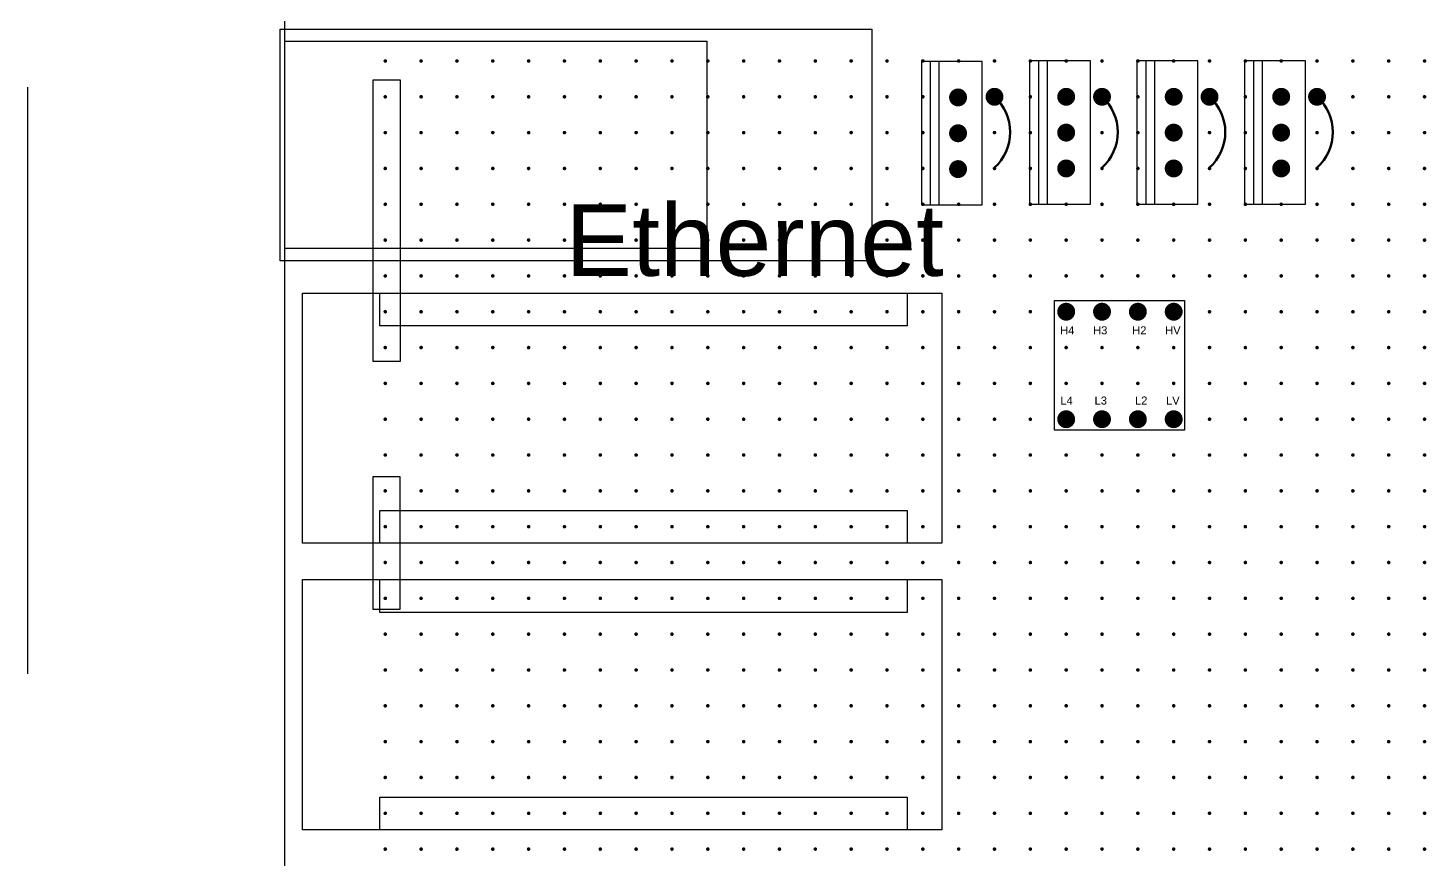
# Model space of a CAD drawing. Header units: inches. Extents: x 11.6 to 54.3, y -6.1 to 10.7.
# Drawn here: x 42.903 to 46.81, y 2.672 to 4.992 of the extents above; entities that cross this region are included whole.
import ezdxf

# ---------------------------------------------------------------- set-up
doc = ezdxf.new("R2010")
doc.units = ezdxf.units.IN
doc.header["$MEASUREMENT"] = 0
for name, color, linetype in [('dots', 7, 'Continuous'), ('IMAGES', 7, 'Continuous'), ('Wiring', 7, 'Continuous')]:
    doc.layers.add(name, color=color, linetype=linetype)
doc.styles.get("Standard").update_dxf_attribs({"font": 'arial.ttf'})
picture_1 = doc.add_image_def('image2.dib', size_in_pixel=(1724, 675))
picture_2 = doc.add_image_def('image14.dib', size_in_pixel=(280, 714))

# ---------------------------------------------------------------- blocks, each defined once
blk = doc.blocks.new('*U3')
at = {"const_width": 0.005}
blk.add_lwpolyline([(-0.0025, 0, 1), (0.0025, 0, 1)], format="xyb", close=True, dxfattribs=at)
blk = doc.blocks.new('*U4')
at = {"layer": 'dots', "color": 0, "linetype": 'ByBlock', "lineweight": -2, "transparency": 16777216}
for p in [(4.4, 2.9), (4.5, 2.9), (4.6, 2.9), (4.7, 2.9), (4.8, 2.9), (4.9, 2.9), (5, 2.9), (5.1, 2.9), (5.2, 2.9), (5.3, 2.9), (5.4, 2.9), (5.5, 2.9), (5.6, 2.9), (5.7, 2.9), (5.8, 2.9), (5.9, 2.9), (6, 2.9), (6.1, 2.9), (6.2, 2.9), (6.3, 2.9), (6.4, 2.9), (6.5, 2.9), (6.6, 2.9), (6.7, 2.9), (6.8, 2.9), (6.9, 2.9), (7, 2.9), (7.1, 2.9), (7.2, 2.9), (7.3, 2.9), (4.4, 2.8), (4.5, 2.8), (4.6, 2.8), (4.7, 2.8), (4.8, 2.8), (4.9, 2.8), (5, 2.8), (5.1, 2.8), (5.2, 2.8), (5.3, 2.8), (5.4, 2.8), (5.5, 2.8), (5.6, 2.8), (5.7, 2.8), (5.8, 2.8), (5.9, 2.8), (6, 2.8), (6.1, 2.8), (6.2, 2.8), (6.3, 2.8), (6.4, 2.8), (6.5, 2.8), (6.6, 2.8), (6.7, 2.8), (6.8, 2.8), (6.9, 2.8), (7, 2.8), (7.1, 2.8), (7.2, 2.8), (7.3, 2.8), (4.4, 2.7), (4.5, 2.7), (4.6, 2.7), (4.7, 2.7), (4.8, 2.7), (4.9, 2.7), (5, 2.7), (5.1, 2.7), (5.2, 2.7), (5.3, 2.7), (5.4, 2.7), (5.5, 2.7), (5.6, 2.7), (5.7, 2.7), (5.8, 2.7), (5.9, 2.7), (6, 2.7), (6.1, 2.7), (6.2, 2.7), (6.3, 2.7), (6.4, 2.7), (6.5, 2.7), (6.6, 2.7), (6.7, 2.7), (6.8, 2.7), (6.9, 2.7), (7, 2.7), (7.1, 2.7), (7.2, 2.7), (7.3, 2.7), (4.4, 2.6), (4.5, 2.6), (4.6, 2.6), (4.7, 2.6), (4.8, 2.6), (4.9, 2.6), (5, 2.6), (5.1, 2.6), (5.2, 2.6), (5.3, 2.6), (5.4, 2.6), (5.5, 2.6), (5.6, 2.6), (5.7, 2.6), (5.8, 2.6), (5.9, 2.6), (6, 2.6), (6.1, 2.6), (6.2, 2.6), (6.3, 2.6), (6.4, 2.6), (6.5, 2.6), (6.6, 2.6), (6.7, 2.6), (6.8, 2.6), (6.9, 2.6), (7, 2.6), (7.1, 2.6), (7.2, 2.6), (7.3, 2.6), (4.4, 2.5), (4.5, 2.5), (4.6, 2.5), (4.7, 2.5), (4.8, 2.5), (4.9, 2.5), (5, 2.5), (5.1, 2.5), (5.2, 2.5), (5.3, 2.5), (5.4, 2.5), (5.5, 2.5), (5.6, 2.5), (5.7, 2.5), (5.8, 2.5), (5.9, 2.5), (6, 2.5), (6.1, 2.5), (6.2, 2.5), (6.3, 2.5), (6.4, 2.5), (6.5, 2.5), (6.6, 2.5), (6.7, 2.5), (6.8, 2.5), (6.9, 2.5), (7, 2.5), (7.1, 2.5), (7.2, 2.5), (7.3, 2.5), (4.4, 2.4), (4.5, 2.4), (4.6, 2.4), (4.7, 2.4), (4.8, 2.4), (4.9, 2.4), (5, 2.4), (5.1, 2.4), (5.2, 2.4), (5.3, 2.4), (5.4, 2.4), (5.5, 2.4), (5.6, 2.4), (5.7, 2.4), (5.8, 2.4), (5.9, 2.4), (6, 2.4), (6.1, 2.4), (6.2, 2.4), (6.3, 2.4), (6.4, 2.4), (6.5, 2.4), (6.6, 2.4), (6.7, 2.4), (6.8, 2.4), (6.9, 2.4), (7, 2.4), (7.1, 2.4), (7.2, 2.4), (7.3, 2.4), (4.4, 2.3), (4.5, 2.3), (4.6, 2.3), (4.7, 2.3), (4.8, 2.3), (4.9, 2.3), (5, 2.3), (5.1, 2.3), (5.2, 2.3), (5.3, 2.3), (5.4, 2.3), (5.5, 2.3), (5.6, 2.3), (5.7, 2.3), (5.8, 2.3), (5.9, 2.3), (6, 2.3), (6.1, 2.3), (6.2, 2.3), (6.3, 2.3), (6.4, 2.3), (6.5, 2.3), (6.6, 2.3), (6.7, 2.3), (6.8, 2.3), (6.9, 2.3), (7, 2.3), (7.1, 2.3), (7.2, 2.3), (7.3, 2.3), (4.4, 2.2), (4.5, 2.2), (4.6, 2.2), (4.7, 2.2), (4.8, 2.2), (4.9, 2.2), (5, 2.2), (5.1, 2.2), (5.2, 2.2), (5.3, 2.2), (5.4, 2.2), (5.5, 2.2), (5.6, 2.2), (5.7, 2.2), (5.8, 2.2), (5.9, 2.2), (6, 2.2), (6.1, 2.2), (6.2, 2.2), (6.3, 2.2), (6.4, 2.2), (6.5, 2.2), (6.6, 2.2), (6.7, 2.2), (6.8, 2.2), (6.9, 2.2), (7, 2.2), (7.1, 2.2), (7.2, 2.2), (7.3, 2.2), (4.4, 2.1), (4.5, 2.1), (4.6, 2.1), (4.7, 2.1), (4.8, 2.1), (4.9, 2.1), (5, 2.1), (5.1, 2.1), (5.2, 2.1), (5.3, 2.1), (5.4, 2.1), (5.5, 2.1), (5.6, 2.1), (5.7, 2.1), (5.8, 2.1), (5.9, 2.1), (6, 2.1), (6.1, 2.1), (6.2, 2.1), (6.3, 2.1), (6.4, 2.1), (6.5, 2.1), (6.6, 2.1), (6.7, 2.1), (6.8, 2.1), (6.9, 2.1), (7, 2.1), (7.1, 2.1), (7.2, 2.1), (7.3, 2.1), (4.4, 2), (4.5, 2), (4.6, 2), (4.7, 2), (4.8, 2), (4.9, 2), (5, 2), (5.1, 2), (5.2, 2), (5.3, 2), (5.4, 2), (5.5, 2), (5.6, 2), (5.7, 2), (5.8, 2), (5.9, 2), (6, 2), (6.1, 2), (6.2, 2), (6.3, 2), (6.4, 2), (6.5, 2), (6.6, 2), (6.7, 2), (6.8, 2), (6.9, 2), (7, 2), (7.1, 2), (7.2, 2), (7.3, 2), (4.4, 1.9), (4.5, 1.9), (4.6, 1.9), (4.7, 1.9), (4.8, 1.9), (4.9, 1.9), (5, 1.9), (5.1, 1.9), (5.2, 1.9), (5.3, 1.9), (5.4, 1.9), (5.5, 1.9), (5.6, 1.9), (5.7, 1.9), (5.8, 1.9), (5.9, 1.9), (6, 1.9), (6.1, 1.9), (6.2, 1.9), (6.3, 1.9), (6.4, 1.9), (6.5, 1.9), (6.6, 1.9), (6.7, 1.9), (6.8, 1.9), (6.9, 1.9), (7, 1.9), (7.1, 1.9), (7.2, 1.9), (7.3, 1.9), (4.4, 1.8), (4.5, 1.8), (4.6, 1.8), (4.7, 1.8), (4.8, 1.8), (4.9, 1.8), (5, 1.8), (5.1, 1.8), (5.2, 1.8), (5.3, 1.8), (5.4, 1.8), (5.5, 1.8), (5.6, 1.8), (5.7, 1.8), (5.8, 1.8), (5.9, 1.8), (6, 1.8), (6.1, 1.8), (6.2, 1.8), (6.3, 1.8), (6.4, 1.8), (6.5, 1.8), (6.6, 1.8), (6.7, 1.8), (6.8, 1.8), (6.9, 1.8), (7, 1.8), (7.1, 1.8), (7.2, 1.8), (7.3, 1.8), (4.4, 1.7), (4.5, 1.7), (4.6, 1.7), (4.7, 1.7), (4.8, 1.7), (4.9, 1.7), (5, 1.7), (5.1, 1.7), (5.2, 1.7), (5.3, 1.7), (5.4, 1.7), (5.5, 1.7), (5.6, 1.7), (5.7, 1.7), (5.8, 1.7), (5.9, 1.7), (6, 1.7), (6.1, 1.7), (6.2, 1.7), (6.3, 1.7), (6.4, 1.7), (6.5, 1.7), (6.6, 1.7), (6.7, 1.7), (6.8, 1.7), (6.9, 1.7), (7, 1.7), (7.1, 1.7), (7.2, 1.7), (7.3, 1.7), (4.4, 1.6), (4.5, 1.6), (4.6, 1.6), (4.7, 1.6), (4.8, 1.6), (4.9, 1.6), (5, 1.6), (5.1, 1.6), (5.2, 1.6), (5.3, 1.6), (5.4, 1.6), (5.5, 1.6), (5.6, 1.6), (5.7, 1.6), (5.8, 1.6), (5.9, 1.6), (6, 1.6), (6.1, 1.6), (6.2, 1.6), (6.3, 1.6), (6.4, 1.6), (6.5, 1.6), (6.6, 1.6), (6.7, 1.6), (6.8, 1.6), (6.9, 1.6), (7, 1.6), (7.1, 1.6), (7.2, 1.6), (7.3, 1.6), (4.4, 1.5), (4.5, 1.5), (4.6, 1.5), (4.7, 1.5), (4.8, 1.5), (4.9, 1.5), (5, 1.5), (5.1, 1.5), (5.2, 1.5), (5.3, 1.5), (5.4, 1.5), (5.5, 1.5), (5.6, 1.5), (5.7, 1.5), (5.8, 1.5), (5.9, 1.5), (6, 1.5), (6.1, 1.5), (6.2, 1.5), (6.3, 1.5), (6.4, 1.5), (6.5, 1.5), (6.6, 1.5), (6.7, 1.5), (6.8, 1.5), (6.9, 1.5), (7, 1.5), (7.1, 1.5), (7.2, 1.5), (7.3, 1.5), (4.4, 1.4), (4.5, 1.4), (4.6, 1.4), (4.7, 1.4), (4.8, 1.4), (4.9, 1.4), (5, 1.4), (5.1, 1.4), (5.2, 1.4), (5.3, 1.4), (5.4, 1.4), (5.5, 1.4), (5.6, 1.4), (5.7, 1.4), (5.8, 1.4), (5.9, 1.4), (6, 1.4), (6.1, 1.4), (6.2, 1.4), (6.3, 1.4), (6.4, 1.4), (6.5, 1.4), (6.6, 1.4), (6.7, 1.4), (6.8, 1.4), (6.9, 1.4), (7, 1.4), (7.1, 1.4), (7.2, 1.4), (7.3, 1.4), (4.4, 1.3), (4.5, 1.3), (4.6, 1.3), (4.7, 1.3), (4.8, 1.3), (4.9, 1.3), (5, 1.3), (5.1, 1.3), (5.2, 1.3), (5.3, 1.3), (5.4, 1.3), (5.5, 1.3), (5.6, 1.3), (5.7, 1.3), (5.8, 1.3), (5.9, 1.3), (6, 1.3), (6.1, 1.3), (6.2, 1.3), (6.3, 1.3), (6.4, 1.3), (6.5, 1.3), (6.6, 1.3), (6.7, 1.3), (6.8, 1.3), (6.9, 1.3), (7, 1.3), (7.1, 1.3), (7.2, 1.3), (7.3, 1.3), (4.4, 1.2), (4.5, 1.2), (4.6, 1.2), (4.7, 1.2), (4.8, 1.2), (4.9, 1.2), (5, 1.2), (5.1, 1.2), (5.2, 1.2), (5.3, 1.2), (5.4, 1.2), (5.5, 1.2), (5.6, 1.2), (5.7, 1.2), (5.8, 1.2), (5.9, 1.2), (6, 1.2), (6.1, 1.2), (6.2, 1.2), (6.3, 1.2), (6.4, 1.2), (6.5, 1.2), (6.6, 1.2), (6.7, 1.2), (6.8, 1.2), (6.9, 1.2), (7, 1.2), (7.1, 1.2), (7.2, 1.2), (7.3, 1.2), (4.4, 1.1), (4.5, 1.1), (4.6, 1.1), (4.7, 1.1), (4.8, 1.1), (4.9, 1.1), (5, 1.1), (5.1, 1.1), (5.2, 1.1), (5.3, 1.1), (5.4, 1.1), (5.5, 1.1), (5.6, 1.1), (5.7, 1.1), (5.8, 1.1), (5.9, 1.1), (6, 1.1), (6.1, 1.1), (6.2, 1.1), (6.3, 1.1), (6.4, 1.1), (6.5, 1.1), (6.6, 1.1), (6.7, 1.1), (6.8, 1.1), (6.9, 1.1), (7, 1.1), (7.1, 1.1), (7.2, 1.1), (7.3, 1.1), (4.4, 1), (4.5, 1), (4.6, 1), (4.7, 1), (4.8, 1), (4.9, 1), (5, 1), (5.1, 1), (5.2, 1), (5.3, 1), (5.4, 1), (5.5, 1), (5.6, 1), (5.7, 1), (5.8, 1), (5.9, 1), (6, 1), (6.1, 1), (6.2, 1), (6.3, 1), (6.4, 1), (6.5, 1), (6.6, 1), (6.7, 1), (6.8, 1), (6.9, 1), (7, 1), (7.1, 1), (7.2, 1), (7.3, 1), (4.4, 0.9), (4.5, 0.9), (4.6, 0.9), (4.7, 0.9), (4.8, 0.9), (4.9, 0.9), (5, 0.9), (5.1, 0.9), (5.2, 0.9), (5.3, 0.9), (5.4, 0.9), (5.5, 0.9), (5.6, 0.9), (5.7, 0.9), (5.8, 0.9), (5.9, 0.9), (6, 0.9), (6.1, 0.9), (6.2, 0.9), (6.3, 0.9), (6.4, 0.9), (6.5, 0.9), (6.6, 0.9), (6.7, 0.9), (6.8, 0.9), (6.9, 0.9), (7, 0.9), (7.1, 0.9), (7.2, 0.9), (7.3, 0.9), (4.4, 0.8), (4.5, 0.8), (4.6, 0.8), (4.7, 0.8), (4.8, 0.8), (4.9, 0.8), (5, 0.8), (5.1, 0.8), (5.2, 0.8), (5.3, 0.8), (5.4, 0.8), (5.5, 0.8), (5.6, 0.8), (5.7, 0.8), (5.8, 0.8), (5.9, 0.8), (6, 0.8), (6.1, 0.8), (6.2, 0.8), (6.3, 0.8), (6.4, 0.8), (6.5, 0.8), (6.6, 0.8), (6.7, 0.8), (6.8, 0.8), (6.9, 0.8), (7, 0.8), (7.1, 0.8), (7.2, 0.8), (7.3, 0.8), (4.4, 0.7), (4.5, 0.7), (4.6, 0.7), (4.7, 0.7), (4.8, 0.7), (4.9, 0.7), (5, 0.7), (5.1, 0.7), (5.2, 0.7), (5.3, 0.7), (5.4, 0.7), (5.5, 0.7), (5.6, 0.7), (5.7, 0.7), (5.8, 0.7), (5.9, 0.7), (6, 0.7), (6.1, 0.7), (6.2, 0.7), (6.3, 0.7), (6.4, 0.7), (6.5, 0.7), (6.6, 0.7), (6.7, 0.7), (6.8, 0.7), (6.9, 0.7), (7, 0.7), (7.1, 0.7), (7.2, 0.7), (7.3, 0.7)]:
    blk.add_blockref('*U3', p, dxfattribs=at)
blk = doc.blocks.new('P30N06LE')
at = {"layer": 'IMAGES'}
blk.add_line((0.2538, -0.1638), (0.2538, -0.5638), dxfattribs=at)
for points in [[(0.2288, -0.5638), (0.3988, -0.5638), (0.3988, -0.1638), (0.2288, -0.1638)], [(0.2288, -0.5638), (0.2788, -0.5638), (0.2788, -0.1638), (0.2288, -0.1638)]]:
    blk.add_lwpolyline(points, close=True, dxfattribs=at)
at = {"layer": 'IMAGES', "const_width": 0.025}
for points in [[(0.3187, -0.2638, 1), (0.3437, -0.2638, 1)], [(0.3187, -0.3638, 1), (0.3437, -0.3638, 1)], [(0.3187, -0.4638, 1), (0.3437, -0.4638, 1)]]:
    blk.add_lwpolyline(points, format="xyb", close=True, dxfattribs=at)
blk = doc.blocks.new('lEVELsHIFTER')
at = {"layer": 'IMAGES'}
blk.add_lwpolyline([(-0.0328, 0.0314), (0.3302, 0.0314), (0.3302, -0.3306), (-0.0328, -0.3306)], close=True, dxfattribs=at)
at = {"layer": 'IMAGES', "const_width": 0.025}
for points in [[(-0.0125, 0, 1), (0.0125, 0, 1)], [(0.0875, 0, 1), (0.1125, 0, 1)], [(0.1875, 0, 1), (0.2125, 0, 1)], [(0.2875, 0, 1), (0.3125, 0, 1)], [(-0.0125, -0.3, 1), (0.0125, -0.3, 1)], [(0.0875, -0.3, 1), (0.1125, -0.3, 1)], [(0.1875, -0.3, 1), (0.2125, -0.3, 1)], [(0.2875, -0.3, 1), (0.3125, -0.3, 1)]]:
    blk.add_lwpolyline(points, format="xyb", close=True, dxfattribs=at)
at = {"layer": 'IMAGES'}
for s, p in [('H4      H3        H2      HV', (-0.0169, -0.063)), ('L4       L3         L2      LV', (-0.0162, -0.259))]:
    blk.add_text(s, height=0.022333, dxfattribs=at).set_placement(p)
blk = doc.blocks.new('*U11')
at = {"const_width": 0.005}
blk.add_lwpolyline([(-0.0025, 0, 1), (0.0025, 0, 1)], format="xyb", close=True, dxfattribs=at)
blk = doc.blocks.new('*U12')
at = {"layer": 'dots', "color": 0, "linetype": 'ByBlock', "lineweight": -2, "transparency": 16777216}
for p in [(4.4, 2.9), (4.5, 2.9), (4.6, 2.9), (4.7, 2.9), (4.8, 2.9), (4.9, 2.9), (5, 2.9), (5.1, 2.9), (5.2, 2.9), (5.3, 2.9), (5.4, 2.9), (5.5, 2.9), (5.6, 2.9), (5.7, 2.9), (5.8, 2.9), (5.9, 2.9), (6, 2.9), (6.1, 2.9), (6.2, 2.9), (6.3, 2.9), (6.4, 2.9), (6.5, 2.9), (6.6, 2.9), (6.7, 2.9), (6.8, 2.9), (6.9, 2.9), (7, 2.9), (7.1, 2.9), (7.2, 2.9), (7.3, 2.9), (4.4, 2.8), (4.5, 2.8), (4.6, 2.8), (4.7, 2.8), (4.8, 2.8), (4.9, 2.8), (5, 2.8), (5.1, 2.8), (5.2, 2.8), (5.3, 2.8), (5.4, 2.8), (5.5, 2.8), (5.6, 2.8), (5.7, 2.8), (5.8, 2.8), (5.9, 2.8), (6, 2.8), (6.1, 2.8), (6.2, 2.8), (6.3, 2.8), (6.4, 2.8), (6.5, 2.8), (6.6, 2.8), (6.7, 2.8), (6.8, 2.8), (6.9, 2.8), (7, 2.8), (7.1, 2.8), (7.2, 2.8), (7.3, 2.8), (4.4, 2.7), (4.5, 2.7), (4.6, 2.7), (4.7, 2.7), (4.8, 2.7), (4.9, 2.7), (5, 2.7), (5.1, 2.7), (5.2, 2.7), (5.3, 2.7), (5.4, 2.7), (5.5, 2.7), (5.6, 2.7), (5.7, 2.7), (5.8, 2.7), (5.9, 2.7), (6, 2.7), (6.1, 2.7), (6.2, 2.7), (6.3, 2.7), (6.4, 2.7), (6.5, 2.7), (6.6, 2.7), (6.7, 2.7), (6.8, 2.7), (6.9, 2.7), (7, 2.7), (7.1, 2.7), (7.2, 2.7), (7.3, 2.7), (4.4, 2.6), (4.5, 2.6), (4.6, 2.6), (4.7, 2.6), (4.8, 2.6), (4.9, 2.6), (5, 2.6), (5.1, 2.6), (5.2, 2.6), (5.3, 2.6), (5.4, 2.6), (5.5, 2.6), (5.6, 2.6), (5.7, 2.6), (5.8, 2.6), (5.9, 2.6), (6, 2.6), (6.1, 2.6), (6.2, 2.6), (6.3, 2.6), (6.4, 2.6), (6.5, 2.6), (6.6, 2.6), (6.7, 2.6), (6.8, 2.6), (6.9, 2.6), (7, 2.6), (7.1, 2.6), (7.2, 2.6), (7.3, 2.6), (4.4, 2.5), (4.5, 2.5), (4.6, 2.5), (4.7, 2.5), (4.8, 2.5), (4.9, 2.5), (5, 2.5), (5.1, 2.5), (5.2, 2.5), (5.3, 2.5), (5.4, 2.5), (5.5, 2.5), (5.6, 2.5), (5.7, 2.5), (5.8, 2.5), (5.9, 2.5), (6, 2.5), (6.1, 2.5), (6.2, 2.5), (6.3, 2.5), (6.4, 2.5), (6.5, 2.5), (6.6, 2.5), (6.7, 2.5), (6.8, 2.5), (6.9, 2.5), (7, 2.5), (7.1, 2.5), (7.2, 2.5), (7.3, 2.5), (4.4, 2.4), (4.5, 2.4), (4.6, 2.4), (4.7, 2.4), (4.8, 2.4), (4.9, 2.4), (5, 2.4), (5.1, 2.4), (5.2, 2.4), (5.3, 2.4), (5.4, 2.4), (5.5, 2.4), (5.6, 2.4), (5.7, 2.4), (5.8, 2.4), (5.9, 2.4), (6, 2.4), (6.1, 2.4), (6.2, 2.4), (6.3, 2.4), (6.4, 2.4), (6.5, 2.4), (6.6, 2.4), (6.7, 2.4), (6.8, 2.4), (6.9, 2.4), (7, 2.4), (7.1, 2.4), (7.2, 2.4), (7.3, 2.4), (4.4, 2.3), (4.5, 2.3), (4.6, 2.3), (4.7, 2.3), (4.8, 2.3), (4.9, 2.3), (5, 2.3), (5.1, 2.3), (5.2, 2.3), (5.3, 2.3), (5.4, 2.3), (5.5, 2.3), (5.6, 2.3), (5.7, 2.3), (5.8, 2.3), (5.9, 2.3), (6, 2.3), (6.1, 2.3), (6.2, 2.3), (6.3, 2.3), (6.4, 2.3), (6.5, 2.3), (6.6, 2.3), (6.7, 2.3), (6.8, 2.3), (6.9, 2.3), (7, 2.3), (7.1, 2.3), (7.2, 2.3), (7.3, 2.3), (4.4, 2.2), (4.5, 2.2), (4.6, 2.2), (4.7, 2.2), (4.8, 2.2), (4.9, 2.2), (5, 2.2), (5.1, 2.2), (5.2, 2.2), (5.3, 2.2), (5.4, 2.2), (5.5, 2.2), (5.6, 2.2), (5.7, 2.2), (5.8, 2.2), (5.9, 2.2), (6, 2.2), (6.1, 2.2), (6.2, 2.2), (6.3, 2.2), (6.4, 2.2), (6.5, 2.2), (6.6, 2.2), (6.7, 2.2), (6.8, 2.2), (6.9, 2.2), (7, 2.2), (7.1, 2.2), (7.2, 2.2), (7.3, 2.2), (4.4, 2.1), (4.5, 2.1), (4.6, 2.1), (4.7, 2.1), (4.8, 2.1), (4.9, 2.1), (5, 2.1), (5.1, 2.1), (5.2, 2.1), (5.3, 2.1), (5.4, 2.1), (5.5, 2.1), (5.6, 2.1), (5.7, 2.1), (5.8, 2.1), (5.9, 2.1), (6, 2.1), (6.1, 2.1), (6.2, 2.1), (6.3, 2.1), (6.4, 2.1), (6.5, 2.1), (6.6, 2.1), (6.7, 2.1), (6.8, 2.1), (6.9, 2.1), (7, 2.1), (7.1, 2.1), (7.2, 2.1), (7.3, 2.1), (4.4, 2), (4.5, 2), (4.6, 2), (4.7, 2), (4.8, 2), (4.9, 2), (5, 2), (5.1, 2), (5.2, 2), (5.3, 2), (5.4, 2), (5.5, 2), (5.6, 2), (5.7, 2), (5.8, 2), (5.9, 2), (6, 2), (6.1, 2), (6.2, 2), (6.3, 2), (6.4, 2), (6.5, 2), (6.6, 2), (6.7, 2), (6.8, 2), (6.9, 2), (7, 2), (7.1, 2), (7.2, 2), (7.3, 2), (4.4, 1.9), (4.5, 1.9), (4.6, 1.9), (4.7, 1.9), (4.8, 1.9), (4.9, 1.9), (5, 1.9), (5.1, 1.9), (5.2, 1.9), (5.3, 1.9), (5.4, 1.9), (5.5, 1.9), (5.6, 1.9), (5.7, 1.9), (5.8, 1.9), (5.9, 1.9), (6, 1.9), (6.1, 1.9), (6.2, 1.9), (6.3, 1.9), (6.4, 1.9), (6.5, 1.9), (6.6, 1.9), (6.7, 1.9), (6.8, 1.9), (6.9, 1.9), (7, 1.9), (7.1, 1.9), (7.2, 1.9), (7.3, 1.9), (4.4, 1.8), (4.5, 1.8), (4.6, 1.8), (4.7, 1.8), (4.8, 1.8), (4.9, 1.8), (5, 1.8), (5.1, 1.8), (5.2, 1.8), (5.3, 1.8), (5.4, 1.8), (5.5, 1.8), (5.6, 1.8), (5.7, 1.8), (5.8, 1.8), (5.9, 1.8), (6, 1.8), (6.1, 1.8), (6.2, 1.8), (6.3, 1.8), (6.4, 1.8), (6.5, 1.8), (6.6, 1.8), (6.7, 1.8), (6.8, 1.8), (6.9, 1.8), (7, 1.8), (7.1, 1.8), (7.2, 1.8), (7.3, 1.8), (4.4, 1.7), (4.5, 1.7), (4.6, 1.7), (4.7, 1.7), (4.8, 1.7), (4.9, 1.7), (5, 1.7), (5.1, 1.7), (5.2, 1.7), (5.3, 1.7), (5.4, 1.7), (5.5, 1.7), (5.6, 1.7), (5.7, 1.7), (5.8, 1.7), (5.9, 1.7), (6, 1.7), (6.1, 1.7), (6.2, 1.7), (6.3, 1.7), (6.4, 1.7), (6.5, 1.7), (6.6, 1.7), (6.7, 1.7), (6.8, 1.7), (6.9, 1.7), (7, 1.7), (7.1, 1.7), (7.2, 1.7), (7.3, 1.7), (4.4, 1.6), (4.5, 1.6), (4.6, 1.6), (4.7, 1.6), (4.8, 1.6), (4.9, 1.6), (5, 1.6), (5.1, 1.6), (5.2, 1.6), (5.3, 1.6), (5.4, 1.6), (5.5, 1.6), (5.6, 1.6), (5.7, 1.6), (5.8, 1.6), (5.9, 1.6), (6, 1.6), (6.1, 1.6), (6.2, 1.6), (6.3, 1.6), (6.4, 1.6), (6.5, 1.6), (6.6, 1.6), (6.7, 1.6), (6.8, 1.6), (6.9, 1.6), (7, 1.6), (7.1, 1.6), (7.2, 1.6), (7.3, 1.6), (4.4, 1.5), (4.5, 1.5), (4.6, 1.5), (4.7, 1.5), (4.8, 1.5), (4.9, 1.5), (5, 1.5), (5.1, 1.5), (5.2, 1.5), (5.3, 1.5), (5.4, 1.5), (5.5, 1.5), (5.6, 1.5), (5.7, 1.5), (5.8, 1.5), (5.9, 1.5), (6, 1.5), (6.1, 1.5), (6.2, 1.5), (6.3, 1.5), (6.4, 1.5), (6.5, 1.5), (6.6, 1.5), (6.7, 1.5), (6.8, 1.5), (6.9, 1.5), (7, 1.5), (7.1, 1.5), (7.2, 1.5), (7.3, 1.5), (4.4, 1.4), (4.5, 1.4), (4.6, 1.4), (4.7, 1.4), (4.8, 1.4), (4.9, 1.4), (5, 1.4), (5.1, 1.4), (5.2, 1.4), (5.3, 1.4), (5.4, 1.4), (5.5, 1.4), (5.6, 1.4), (5.7, 1.4), (5.8, 1.4), (5.9, 1.4), (6, 1.4), (6.1, 1.4), (6.2, 1.4), (6.3, 1.4), (6.4, 1.4), (6.5, 1.4), (6.6, 1.4), (6.7, 1.4), (6.8, 1.4), (6.9, 1.4), (7, 1.4), (7.1, 1.4), (7.2, 1.4), (7.3, 1.4), (4.4, 1.3), (4.5, 1.3), (4.6, 1.3), (4.7, 1.3), (4.8, 1.3), (4.9, 1.3), (5, 1.3), (5.1, 1.3), (5.2, 1.3), (5.3, 1.3), (5.4, 1.3), (5.5, 1.3), (5.6, 1.3), (5.7, 1.3), (5.8, 1.3), (5.9, 1.3), (6, 1.3), (6.1, 1.3), (6.2, 1.3), (6.3, 1.3), (6.4, 1.3), (6.5, 1.3), (6.6, 1.3), (6.7, 1.3), (6.8, 1.3), (6.9, 1.3), (7, 1.3), (7.1, 1.3), (7.2, 1.3), (7.3, 1.3), (4.4, 1.2), (4.5, 1.2), (4.6, 1.2), (4.7, 1.2), (4.8, 1.2), (4.9, 1.2), (5, 1.2), (5.1, 1.2), (5.2, 1.2), (5.3, 1.2), (5.4, 1.2), (5.5, 1.2), (5.6, 1.2), (5.7, 1.2), (5.8, 1.2), (5.9, 1.2), (6, 1.2), (6.1, 1.2), (6.2, 1.2), (6.3, 1.2), (6.4, 1.2), (6.5, 1.2), (6.6, 1.2), (6.7, 1.2), (6.8, 1.2), (6.9, 1.2), (7, 1.2), (7.1, 1.2), (7.2, 1.2), (7.3, 1.2), (4.4, 1.1), (4.5, 1.1), (4.6, 1.1), (4.7, 1.1), (4.8, 1.1), (4.9, 1.1), (5, 1.1), (5.1, 1.1), (5.2, 1.1), (5.3, 1.1), (5.4, 1.1), (5.5, 1.1), (5.6, 1.1), (5.7, 1.1), (5.8, 1.1), (5.9, 1.1), (6, 1.1), (6.1, 1.1), (6.2, 1.1), (6.3, 1.1), (6.4, 1.1), (6.5, 1.1), (6.6, 1.1), (6.7, 1.1), (6.8, 1.1), (6.9, 1.1), (7, 1.1), (7.1, 1.1), (7.2, 1.1), (7.3, 1.1), (4.4, 1), (4.5, 1), (4.6, 1), (4.7, 1), (4.8, 1), (4.9, 1), (5, 1), (5.1, 1), (5.2, 1), (5.3, 1), (5.4, 1), (5.5, 1), (5.6, 1), (5.7, 1), (5.8, 1), (5.9, 1), (6, 1), (6.1, 1), (6.2, 1), (6.3, 1), (6.4, 1), (6.5, 1), (6.6, 1), (6.7, 1), (6.8, 1), (6.9, 1), (7, 1), (7.1, 1), (7.2, 1), (7.3, 1), (4.4, 0.9), (4.5, 0.9), (4.6, 0.9), (4.7, 0.9), (4.8, 0.9), (4.9, 0.9), (5, 0.9), (5.1, 0.9), (5.2, 0.9), (5.3, 0.9), (5.4, 0.9), (5.5, 0.9), (5.6, 0.9), (5.7, 0.9), (5.8, 0.9), (5.9, 0.9), (6, 0.9), (6.1, 0.9), (6.2, 0.9), (6.3, 0.9), (6.4, 0.9), (6.5, 0.9), (6.6, 0.9), (6.7, 0.9), (6.8, 0.9), (6.9, 0.9), (7, 0.9), (7.1, 0.9), (7.2, 0.9), (7.3, 0.9), (4.4, 0.8), (4.5, 0.8), (4.6, 0.8), (4.7, 0.8), (4.8, 0.8), (4.9, 0.8), (5, 0.8), (5.1, 0.8), (5.2, 0.8), (5.3, 0.8), (5.4, 0.8), (5.5, 0.8), (5.6, 0.8), (5.7, 0.8), (5.8, 0.8), (5.9, 0.8), (6, 0.8), (6.1, 0.8), (6.2, 0.8), (6.3, 0.8), (6.4, 0.8), (6.5, 0.8), (6.6, 0.8), (6.7, 0.8), (6.8, 0.8), (6.9, 0.8), (7, 0.8), (7.1, 0.8), (7.2, 0.8), (7.3, 0.8), (4.4, 0.7), (4.5, 0.7), (4.6, 0.7), (4.7, 0.7), (4.8, 0.7), (4.9, 0.7), (5, 0.7), (5.1, 0.7), (5.2, 0.7), (5.3, 0.7), (5.4, 0.7), (5.5, 0.7), (5.6, 0.7), (5.7, 0.7), (5.8, 0.7), (5.9, 0.7), (6, 0.7), (6.1, 0.7), (6.2, 0.7), (6.3, 0.7), (6.4, 0.7), (6.5, 0.7), (6.6, 0.7), (6.7, 0.7), (6.8, 0.7), (6.9, 0.7), (7, 0.7), (7.1, 0.7), (7.2, 0.7), (7.3, 0.7)]:
    blk.add_blockref('*U11', p, dxfattribs=at)

msp = doc.modelspace()

# ---------------------------------------------------------------- linework, layer by layer
for points in [[(51.4949, -0.1487), (43.6199, -0.1487), (43.6199, 5.7263), (51.4949, 5.7263)], [(43.8663, 4.8477), (43.942, 4.8477), (43.942, 4.0607), (43.8663, 4.0607)], [(43.8665, 3.7405), (43.9409, 3.7405), (43.9409, 3.3687), (43.8665, 3.3687)]]:
    msp.add_lwpolyline(points, close=True)
at = {"layer": 'IMAGES', "const_width": 0.025}
for points in [[(45.5875, 4.8, 1), (45.6125, 4.8, 1)], [(45.8875, 4.8, 1), (45.9125, 4.8, 1)], [(46.1875, 4.8, 1), (46.2125, 4.8, 1)], [(46.4875, 4.8, 1), (46.5125, 4.8, 1)]]:
    msp.add_lwpolyline(points, format="xyb", close=True, dxfattribs=at)
at = {"layer": 'IMAGES', "lineweight": 211}
for centre in [(45.5109, 4.7012), (45.8109, 4.7012), (46.1109, 4.7012), (46.4109, 4.7012)]:
    msp.add_arc(centre, 0.133, 312.0638, 47.9362, dxfattribs=at)
at = {"layer": 'Wiring', "color": 4}
msp.add_line((42.9031, 3.1889), (42.9031, 4.8267), dxfattribs=at)
at = {"layer": 'Wiring'}
for points in [[(43.6199, 4.9549), (44.7975, 4.9549), (44.7975, 4.3762), (43.6199, 4.3762)], [(43.8846, 4.2522), (45.3559, 4.2522), (45.3559, 4.1606), (43.8846, 4.1606)], [(43.8846, 3.6454), (45.3559, 3.6454), (45.3559, 3.5538), (43.8846, 3.5538)], [(43.8846, 3.4522), (45.3559, 3.4522), (45.3559, 3.3606), (43.8846, 3.3606)], [(43.8846, 2.8454), (45.3559, 2.8454), (45.3559, 2.7538), (43.8846, 2.7538)]]:
    msp.add_lwpolyline(points, close=True, dxfattribs=at)

# ---------------------------------------------------------------- block references
at = {"layer": 'dots', "rotation": 180}
for name in ['*U4', '*U12']:
    msp.add_blockref(name, (51.2, 5.6), dxfattribs=at)
at = {"layer": 'IMAGES'}
for name, p in [('P30N06LE', (45.1671, 5.062)), ('P30N06LE', (45.4688, 5.0638)), ('P30N06LE', (45.7688, 5.0638)), ('P30N06LE', (46.0688, 5.0638)), ('lEVELsHIFTER', (45.8, 4.2))]:
    msp.add_blockref(name, p, dxfattribs=at)

# ---------------------------------------------------------------- texts
at = {"insert": (44.4025, 4.5), "char_height": 0.2, "attachment_point": 1}
msp.add_mtext_dynamic_manual_height_columns('Ethernet', width=1.100223, gutter_width=1, heights=[0], dxfattribs=at)

# ---------------------------------------------------------------- pictures from other files: only their frames are drawn
at = {"layer": 'IMAGES'}
image = msp.add_image(picture_2, insert=(45.2574, 4.3417), size_in_units=(0.6474, 1.6509), rotation=90, dxfattribs=at)
image.dxf.flags = 7
image = msp.add_image(picture_1, insert=(43.6688, 3.5538), size_in_units=(1.7838, 0.6984), dxfattribs=at)
image.dxf.flags = 7
image = msp.add_image(picture_1, insert=(43.6688, 2.7538), size_in_units=(1.7838, 0.6984), dxfattribs=at)
image.dxf.flags = 7

doc.saveas('drawing.dxf')
